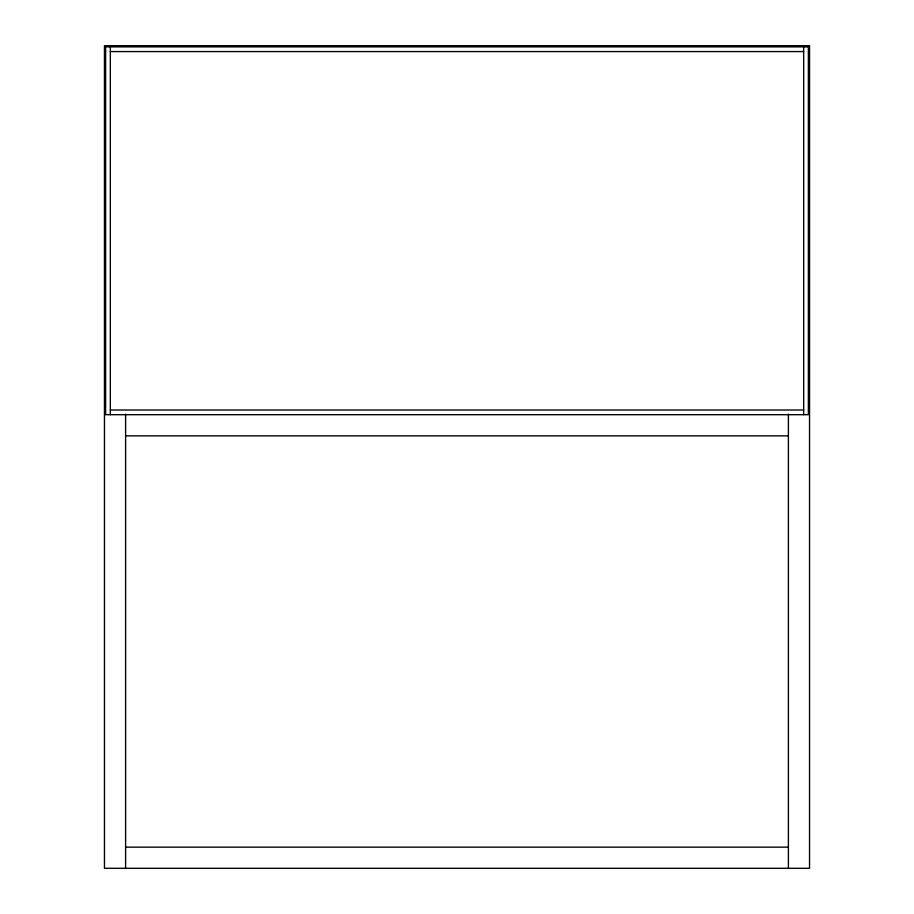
<?xml version="1.0" encoding="UTF-8"?>
<svg xmlns="http://www.w3.org/2000/svg" width="914" height="914" viewBox="0 0 914 914"><rect width="100%" height="100%" fill="white"/><g stroke="black" fill="none" stroke-linecap="round" stroke-linejoin="round"><path stroke-width="1.37" d="M110.331 51.572L803.669 51.572M110.331 409.998L803.669 409.998M125.606 435.852L788.394 435.852M125.606 847.152L788.394 847.152M803.669 46.877L803.669 414.693M788.394 414.156L788.394 868.3M125.606 414.156L125.606 868.3M110.331 46.877L110.331 414.693M809.541 45.7L104.459 45.7L104.459 868.3L809.541 868.3L809.541 45.7M808.364 46.877L105.636 46.877L105.636 414.693L808.364 414.693L808.364 46.877"/></g></svg>
